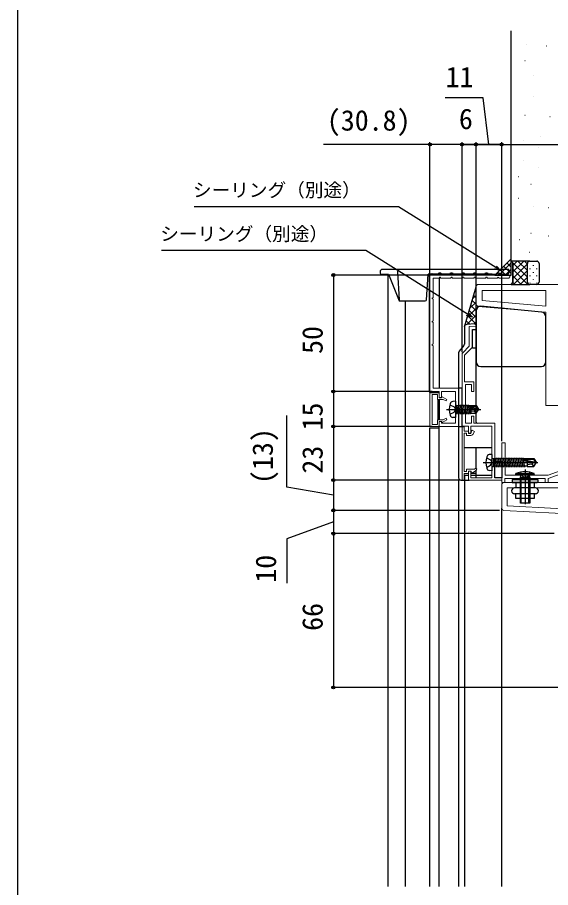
# Model space of a CAD drawing. Units: millimetres, scale not verified. Extents: x -525 to 525, y -783 to 778.
# Drawn here: x -525 to -296.2, y 176.3 to 549.8 of the extents above; entities that cross this region are included whole.
import ezdxf
from ezdxf.enums import TextEntityAlignment as Align

# ---------------------------------------------------------------- set-up
doc = ezdxf.new("R2010")
doc.units = ezdxf.units.MM
doc.header["$LTSCALE"] = 4
doc.layers.add('0-3_YKK_11', color=7, linetype='Continuous', lineweight=18)
for name, color, linetype in [('0-5_YKK_12', 2, 'Continuous'), ('0-6_YKK_13', 4, 'Continuous'), ('0-8_YKK_D', 6, 'Continuous'), ('0-9_YKK_ZWAK', 7, 'Continuous'), ('0-A_YSS_K', 3, 'Continuous')]:
    doc.layers.add(name, color=color, linetype=linetype)
doc.styles.add('ＭＳ ゴシック', font='')
doc.styles.get('ＭＳ ゴシック').set_extended_font_data('MS Gothic')

msp = doc.modelspace()

# ---------------------------------------------------------------- linework, layer by layer
at = {"layer": '0-3_YKK_11', "color": 30}
msp.add_line((-313.7, 439.2), (-348, 439.2), dxfattribs=at)
at = {"layer": '0-3_YKK_11', "color": 4}
for p, q in [((-328.2, 434.2), (-328.2, 426.741)), ((-262.2, 435.2), (-327.2, 435.2))]:
    msp.add_line(p, q, dxfattribs=at)
at = {"layer": '0-3_YKK_11', "color": 211}
for p, q in [((-317.2, 339.149), (-317.2, 349.2)), ((-316.2, 350.2), (-256.1, 350.2))]:
    msp.add_line(p, q, dxfattribs=at)
at = {"layer": '0-3_YKK_11', "color": 30}
for points in [[(-348, 439.2), (-348, 389.2), (-344, 389.2), (-344, 386.5), (-343, 386.5), (-343, 389.2), (-337.1, 389.2), (-337.1, 375.6), (-343, 375.6), (-343, 376.4), (-344, 376.4), (-344, 374.2), (-335.7, 374.2), (-335.7, 390.7), (-346.6, 390.7), (-346.6, 408.796), (-347.1, 409.085), (-347.1, 409.315), (-346.6, 409.604), (-346.6, 418.796), (-347.1, 419.085), (-347.1, 419.315), (-346.6, 419.604), (-346.6, 428.796), (-347.1, 429.085), (-347.1, 429.315), (-346.6, 429.604), (-346.6, 437.8), (-344.105, 437.8), (-343.816, 438.3), (-343.585, 438.3), (-343.296, 437.8), (-339.105, 437.8), (-338.816, 438.3), (-338.585, 438.3), (-338.296, 437.8), (-334.105, 437.8), (-333.816, 438.3), (-333.585, 438.3), (-333.296, 437.8)], [(-333.296, 437.8), (-329.105, 437.8), (-328.816, 438.3), (-328.585, 438.3), (-328.296, 437.8), (-324.105, 437.8), (-323.816, 438.3), (-323.585, 438.3), (-323.296, 437.8), (-319.105, 437.8), (-318.874, 438.2), (-318.7, 438.3), (-318.527, 438.2), (-318.296, 437.8), (-314.105, 437.8), (-313.7, 438.5), (-313.7, 439.2)], [(-348, 388.7), (-348, 374.2), (-344, 374.2), (-344, 376.3), (-342.9, 376.3), (-342.685, 375.927), (-340.7, 377.073), (-341.1, 377.765), (-342.253, 377.1), (-344.8, 377.1), (-344.8, 375), (-347.1, 375), (-347.1, 387.9), (-344.8, 387.9), (-344.8, 385.8), (-342.253, 385.8), (-341.1, 385.135), (-340.7, 385.827)], [(-340.7, 385.827), (-342.685, 386.973), (-342.9, 386.6), (-344, 386.6), (-344, 388.7), (-348, 388.7)]]:
    msp.add_lwpolyline(points, dxfattribs=at)
at = {"layer": '0-3_YKK_11', "color": 4}
msp.add_lwpolyline([(-325.6, 428.207), (-298.2, 425.81), (-298.2, 432.6), (-325.6, 432.6)], close=True, dxfattribs=at)
for points in [[(-327.288, 425.745), (-298.2, 423.2), (-298.201, 383.2)], [(-298.2, 383.2), (-278.2, 383.2), (-278.2, 387.2), (-272.2, 387.2), (-272.2, 383.2), (-263.6, 383.2), (-263.6, 381.2)]]:
    msp.add_lwpolyline(points, dxfattribs=at)
at = {"layer": '0-3_YKK_11', "color": 1}
for points in [[(-334.2, 405.124), (-334.2, 374.3), (-331.5, 374.3), (-331.5, 371.3), (-330.5, 371.3), (-330.5, 374.3), (-321.4, 374.3), (-321.4, 352.2), (-330.5, 352.2), (-330.5, 355), (-331.5, 355), (-331.5, 351.2), (-317.2, 351.2), (-317.2, 352.2), (-320.2, 352.2), (-320.2, 375.6), (-329.2, 375.6), (-329.2, 378.6), (-330.2, 378.6), (-330.2, 375.6), (-332.8, 375.6), (-332.8, 392.2), (-330.2, 392.2), (-330.2, 389.2), (-329.2, 389.2), (-329.2, 393.4), (-333.1, 393.4), (-333.1, 404.8), (-329.7, 408.2), (-329.7, 415.82), (-328.2, 415.898), (-328.2, 417.2), (-331.1, 417.048), (-331.1, 408.638), (-333.908, 405.831)], [(-258.7, 365.712), (-297.2, 351.812), (-297.2, 350.2), (-298.5, 350.2), (-298.5, 351.9), (-315.9, 351.9), (-315.9, 350.2), (-317.2, 350.2), (-317.2, 358.029), (-317.058, 358.221), (-317.058, 359.179), (-317.2, 359.371), (-317.2, 367.2), (-315.7, 367.2), (-315.7, 353.3), (-297.2, 353.3), (-258.7, 367.2)]]:
    msp.add_lwpolyline(points, dxfattribs=at)
at = {"layer": '0-3_YKK_11'}
msp.add_lwpolyline([(-340.7, 385.827), (-342.685, 386.973), (-342.9, 386.6), (-344, 386.6), (-344, 388.7), (-348, 388.7), (-348, 374.2), (-344, 374.2), (-344, 376.3), (-342.9, 376.3), (-342.685, 375.927), (-340.7, 377.073), (-341.1, 377.765), (-342.253, 377.1), (-344.8, 377.1), (-344.8, 375), (-347.1, 375), (-347.1, 387.9), (-344.8, 387.9), (-344.8, 385.8), (-342.253, 385.8), (-341.1, 385.135)], close=True, dxfattribs=at)
for points in [[(-334.2, 374.1), (-334.2, 351.2), (-333.3, 351.2), (-333.3, 354), (-331.5, 354), (-331.5, 355), (-330.3, 355), (-330.3, 354.396), (-330, 354.223), (-328.546, 355.063)], [(-329.607, 370.8), (-328.9, 372.024), (-329.94, 372.624), (-330.29, 372.017), (-330.29, 371.717), (-330.29, 371.417), (-330.415, 371.2), (-331.5, 371.2), (-331.5, 372.2), (-333.3, 372.2), (-333.3, 374.1), (-334.2, 374.1)], [(-327.874, 355.884), (-328.309, 356.239), (-328.896, 355.9), (-332.3, 355.9), (-332.3, 354.9), (-333.3, 354.9), (-333.3, 371.3), (-332.3, 371.3), (-332.3, 370.3), (-330.473, 370.3)]]:
    msp.add_lwpolyline(points, dxfattribs=at)
at = {"layer": '0-3_YKK_11', "color": 211}
msp.add_lwpolyline([(-272.2, 337.844), (-314.8, 340.077), (-314.8, 347.8), (-272.2, 347.8)], close=True, dxfattribs=at)
msp.add_lwpolyline([(-265.985, 321.374), (-264.993, 327), (-269.8, 327), (-269.8, 321.644), (-269.258, 320.776), (-269.578, 320.2), (-272.2, 320.2), (-272.2, 335.842), (-316.253, 338.15)], dxfattribs=at)
at = {"layer": '0-3_YKK_11', "color": 4}
for centre, start, end in [((-327.2, 434.2), 89.99998, 179.9991), ((-327.2, 426.741), 180.00002, 264.99991)]:
    msp.add_arc(centre, 1, start, end, dxfattribs=at)
at = {"layer": '0-3_YKK_11', "color": 1}
msp.add_arc((-333.2, 405.124), 1, 135, 179.99999, dxfattribs=at)
at = {"layer": '0-3_YKK_11'}
for centre, radius, start, end in [((-330.473, 371.3), 1, 270, 330.00002), ((-329.296, 356.362), 1.5, 300.00001, 341.40962)]:
    msp.add_arc(centre, radius, start, end, dxfattribs=at)
at = {"layer": '0-3_YKK_11', "color": 211}
for centre, start, end in [((-316.2, 349.2), 90, 179.99998), ((-316.2, 339.149), 179.99998, 267.00001)]:
    msp.add_arc(centre, 1, start, end, dxfattribs=at)
at = {"layer": '0-5_YKK_12'}
for p, q in [((-366, 439.6), (-366, 176.7)), ((-321.3, 439.6), (-348.827, 439.6)), ((-348.3, 439.6), (-348.3, 389.1)), ((-344, 437.98), (-344, 390.7)), ((-334.2, 408), (-334.2, 437.8)), ((-358.505, 176.7), (-358.505, 428.1)), ((-344.5, 388.7), (-344.5, 389.1)), ((-344.5, 377.1), (-344.5, 385.8)), ((-344, 385.8), (-344, 377.1)), ((-347.992, 176.7), (-347.992, 373.559)), ((-347.992, 373.559), (-343.992, 373.559)), ((-343.994, 176.7), (-343.988, 374.414)), ((-335.7, 351.2), (-335.7, 176.7)), ((-333.2, 353.2), (-333.2, 176.7)), ((-331.5, 353.2), (-333.2, 353.2)), ((-321.4, 353.2), (-330.5, 353.2)), ((-317.2, 176.7), (-317.2, 339.149)), ((-317.2, 176.7), (-317.2, 339.149))]:
    msp.add_line(p, q, dxfattribs=at)
msp.add_lwpolyline([(-348.3, 439.6), (-348.3, 389.1), (-344.5, 389.1)], dxfattribs=at)
at = {"layer": '0-6_YKK_13'}
for p, q in [((-364.882, 441.6), (-368.386, 441.6)), ((-360.886, 441.6), (-364.882, 441.6)), ((-314.127, 441.6), (-360.886, 441.6)), ((-314.127, 440.1), (-314.127, 441.6)), ((-369.384, 440.539), (-369.356, 440.069)), ((-368.857, 439.6), (-366.388, 439.6)), ((-365.787, 439.6), (-361.217, 428.1)), ((-361.885, 440.539), (-361.152, 428.569)), ((-349.502, 428.569), (-348.827, 439.6)), ((-348.827, 439.6), (-344.627, 439.6)), ((-344.127, 440.1), (-343.327, 440.1)), ((-342.827, 439.6), (-339.627, 439.6)), ((-339.127, 440.1), (-338.327, 440.1)), ((-337.827, 439.6), (-334.627, 439.6)), ((-334.127, 440.1), (-333.327, 440.1)), ((-332.827, 439.6), (-329.627, 439.6)), ((-329.127, 440.1), (-328.327, 440.1)), ((-327.827, 439.6), (-324.627, 439.6)), ((-324.127, 440.1), (-323.327, 440.1)), ((-322.827, 439.6), (-319.627, 439.6)), ((-319.127, 440.1), (-318.327, 440.1)), ((-317.827, 439.6), (-314.627, 439.6)), ((-361.217, 428.1), (-360.653, 428.1)), ((-360.653, 428.1), (-360.154, 428.1)), ((-360.154, 428.1), (-350.001, 428.1)), ((-300.2, 423.245), (-326.2, 425.825)), ((-328.2, 423.825), (-328.2, 401.971)), ((-298.2, 401.971), (-298.2, 421.245)), ((-333.2, 416.984), (-333.2, 409.562)), ((-328.731, 418.198), (-332.261, 417.982)), ((-328.2, 376.1), (-328.2, 417.699)), ((-333.432, 408.922), (-335.469, 406.478)), ((-335.7, 405.838), (-335.7, 390.7)), ((-326.2, 399.971), (-300.2, 399.971)), ((-337.1, 385), (-338.22, 384.902)), ((-337.1, 385), (-337.1, 378)), ((-340.854, 381.5), (-326.171, 381.5)), ((-336.6, 383.23), (-336.4, 383.23)), ((-336.4, 383.23), (-336.4, 379.77)), ((-331.194, 383.1), (-336.4, 383.1)), ((-336.4, 382.985), (-335.788, 379.521)), ((-335.788, 383.479), (-335.088, 379.521)), ((-335.088, 383.479), (-334.388, 379.521)), ((-334.388, 383.479), (-333.688, 379.521)), ((-333.688, 383.479), (-332.988, 379.521)), ((-332.988, 383.479), (-332.288, 379.521)), ((-332.288, 383.479), (-331.588, 379.521)), ((-331.588, 383.479), (-331.476, 382.849)), ((-328.607, 381.5), (-331.507, 382.36)), ((-331.383, 382.323), (-330.888, 379.521)), ((-331.194, 383.1), (-331.14, 382.85)), ((-330.4, 383.1), (-331.194, 383.1)), ((-330.999, 382.209), (-330.494, 379.9)), ((-330.4, 383.15), (-330.4, 382.85)), ((-330.4, 382.032), (-330.4, 379.85)), ((-328.607, 381.5), (-327.1, 381.5)), ((-328.607, 381.5), (-327.1, 381.35)), ((-328.305, 382.85), (-327.462, 381.65)), ((-328.112, 383.15), (-327.1, 381.65)), ((-328.112, 379.85), (-327.1, 381.35)), ((-327.462, 381.65), (-327.1, 381.65)), ((-327.1, 381.65), (-327.1, 381.35)), ((-337.1, 378), (-338.22, 378.098)), ((-336.6, 379.77), (-336.4, 379.77)), ((-336.313, 379.521), (-336.4, 380.015)), ((-330.4, 379.9), (-336.4, 379.9)), ((-330.407, 379.9), (-330.494, 379.9)), ((-330.4, 379.85), (-328.112, 379.85)), ((-329, 380.8), (-328.189, 379.85)), ((-335.7, 374.2), (-335.7, 352.2)), ((-333.2, 365.2), (-321.4, 365.2)), ((-328.2, 356.276), (-328.2, 365.2)), ((-325.155, 358.7), (-301.688, 358.7)), ((-321.401, 362.2), (-322.521, 362.102)), ((-321.401, 362.2), (-321.401, 355.2)), ((-320.901, 360.43), (-320.701, 360.43)), ((-320.701, 360.43), (-320.701, 356.97)), ((-306.301, 360.3), (-320.701, 360.3)), ((-320.701, 360.185), (-320.089, 356.721)), ((-320.089, 360.679), (-319.389, 356.721)), ((-319.389, 360.679), (-318.689, 356.721)), ((-318.689, 360.679), (-317.989, 356.721)), ((-317.989, 360.679), (-317.289, 356.721)), ((-317.289, 360.679), (-316.589, 356.721)), ((-316.589, 360.679), (-315.889, 356.721)), ((-315.889, 360.679), (-315.189, 356.721)), ((-315.189, 360.679), (-314.489, 356.721)), ((-314.489, 360.679), (-313.789, 356.721)), ((-313.789, 360.679), (-313.089, 356.721)), ((-313.089, 360.679), (-312.389, 356.721)), ((-312.389, 360.679), (-311.689, 356.721)), ((-311.689, 360.679), (-310.989, 356.721)), ((-310.989, 360.679), (-310.289, 356.721)), ((-310.289, 360.679), (-309.589, 356.721)), ((-309.589, 360.679), (-308.889, 356.721)), ((-308.889, 360.679), (-308.189, 356.721)), ((-308.189, 360.679), (-308.065, 359.981)), ((-308.011, 360.043), (-302.763, 358.85)), ((-308.008, 359.658), (-307.489, 356.721)), ((-307.908, 359.61), (-303.908, 358.7)), ((-307.853, 360.1), (-303.606, 360.1)), ((-306.301, 360.4), (-303.447, 360.4)), ((-306.301, 360.4), (-306.301, 360.1)), ((-306.301, 359.244), (-306.301, 357)), ((-303.8, 358.7), (-304.301, 358)), ((-303.908, 358.7), (-302.401, 358.7)), ((-303.908, 358.7), (-302.401, 358.55)), ((-303.447, 360.4), (-303.606, 360.1)), ((-303.606, 360.1), (-302.763, 358.85)), ((-303.447, 360.4), (-302.401, 358.85)), ((-302.763, 358.85), (-302.401, 358.85)), ((-302.401, 358.55), (-302.401, 358.85)), ((-328.2, 352.2), (-328.2, 355.337)), ((-321.401, 355.2), (-322.521, 355.298)), ((-320.901, 356.97), (-320.701, 356.97)), ((-320.701, 358.499), (-320.395, 357.1)), ((-320.614, 356.721), (-320.701, 357.215)), ((-306.301, 357.1), (-320.701, 357.1)), ((-307.2, 355.726), (-307.2, 340.787)), ((-304.301, 358), (-306.301, 357.8)), ((-306.301, 357), (-303.447, 357)), ((-304.301, 358), (-303.447, 357)), ((-303.447, 357), (-302.401, 358.55)), ((-334.7, 351.2), (-334.2, 351.2)), ((-334.2, 351.2), (-331.2, 351.2)), ((-330.5, 354.175), (-328.67, 354.175)), ((-312.7, 351.4), (-312.7, 350.2)), ((-309.2, 352.3), (-305.2, 352.3)), ((-303.2, 353.3), (-303.257, 353.943)), ((-312.65, 350.2), (-302, 350.2)), ((-302.7, 347.8), (-311.7, 347.8)), ((-311.15, 350.2), (-311.15, 347.8)), ((-303.25, 350.2), (-303.25, 347.8)), ((-302.7, 345.3), (-311.7, 345.3)), ((-311.15, 343.3), (-311.15, 345.3)), ((-303.25, 345.3), (-303.25, 343.3)), ((-303.25, 343.3), (-311.15, 343.3))]:
    msp.add_line(p, q, dxfattribs=at)
for points in [[(-366.388, 439.6), (-366.247, 439.6), (-366.157, 439.6), (-366.063, 439.6), (-365.957, 439.6), (-365.787, 439.6)], [(-339.464, 383.55), (-337.649, 382.645), (-337.04, 381.5)], [(-339.464, 379.45), (-337.649, 380.355), (-337.04, 381.5)], [(-327.462, 381.65), (-331.452, 382.85), (-328.305, 382.85)], [(-330.4, 383.15), (-328.112, 383.15), (-328.305, 382.85)], [(-328.499, 381.5), (-329, 380.8), (-330.4, 380.66)], [(-323.765, 360.75), (-321.95, 359.845), (-321.341, 358.7)], [(-323.765, 356.65), (-321.95, 357.555), (-321.341, 358.7)], [(-312.7, 351.4), (-301.7, 351.4), (-301.7, 350.2), (-312.7, 350.2)], [(-303.2, 353.3), (-311.2, 353.3), (-311.144, 353.943), (-303.257, 353.943)], [(-309.2, 354.587), (-308.345, 352.857), (-307.2, 352.248), (-306.055, 352.857), (-305.2, 354.587)], [(-305.27, 353.3), (-305.459, 353.033), (-305.2, 352.3), (-305.2, 341.3), (-309.2, 341.3), (-309.2, 352.3), (-308.942, 353.033), (-309.13, 353.3)], [(-308.821, 341.3), (-308.821, 352.3), (-308.932, 353.127)], [(-305.579, 341.3), (-305.579, 352.3), (-305.469, 353.127)]]:
    msp.add_lwpolyline(points, dxfattribs=at)
for points in [[(-328.2, 407.82), (-329.7, 407.82), (-329.7, 415.82), (-328.2, 415.82)], [(-335.7, 374.2), (-334.2, 374.2), (-334.2, 390.7), (-335.7, 390.7)], [(-317.2, 352.2), (-320.2, 352.2), (-320.2, 359.2), (-317.2, 359.2)]]:
    msp.add_lwpolyline(points, close=True, dxfattribs=at)
for centre, radius, start, end in [((-368.386, 440.6), 1, 90, 183.5), ((-360.886, 440.6), 1, 90, 183.5), ((-368.857, 440.1), 0.5, 183.50002, 270), ((-347.227, 439.6), 0.2, 0, 180), ((-347.227, 439.6), 0.2, 0, 180), ((-344.627, 440.1), 0.5, 270, 0), ((-342.827, 440.1), 0.5, 180, 270), ((-339.627, 440.1), 0.5, 270, 0), ((-337.827, 440.1), 0.5, 180, 270), ((-334.627, 440.1), 0.5, 270, 0), ((-332.827, 440.1), 0.5, 180, 270), ((-329.627, 440.1), 0.5, 270, 0), ((-327.827, 440.1), 0.5, 180, 270), ((-324.627, 440.1), 0.5, 270, 0), ((-322.827, 440.1), 0.5, 180, 270), ((-319.627, 440.1), 0.5, 270, 0), ((-317.827, 440.1), 0.5, 180, 270), ((-314.627, 440.1), 0.5, 270, 0), ((-360.653, 428.6), 0.5, 183.5, 270), ((-350.001, 428.6), 0.5, 269.99977, 356.50015), ((-326.2, 423.825), 2, 90, 180), ((-300.2, 421.245), 2, 0, 90), ((-332.2, 416.984), 1, 93.5, 180), ((-328.7, 417.699), 0.5, 0, 93.5), ((-334.2, 409.562), 1, 320.19443, 0), ((-334.7, 405.838), 1, 140.19443, 180), ((-326.2, 401.971), 2, 180, 270), ((-300.2, 401.971), 2, 270, 0), ((-338.107, 383.607), 1.3, 95, 164.11915), ((-330.7, 381.5), 9, 164.11915, 195.88085), ((-336.6, 383.73), 0.5, 180, 270), ((-331.452, 382.602), 0.248, 90, 257.19096), ((-338.107, 379.393), 1.3, 195.88085, 265), ((-336.6, 379.27), 0.5, 90, 180), ((-327.7, 376.1), 0.5, 180, 270), ((-315.001, 358.7), 9, 164.11915, 195.88085), ((-322.407, 360.807), 1.3, 95, 164.11915), ((-320.901, 360.93), 0.5, 180, 270), ((-307.853, 359.852), 0.248, 90, 257.19096), ((-322.407, 356.593), 1.3, 195.88085, 265), ((-320.901, 356.47), 0.5, 90, 180), ((-334.7, 352.2), 1, 180, 270), ((-307.2, 345.3), 9.5, 65.47225, 114.52775), ((-311.7, 346.55), 1.25, 90, 270), ((-302.7, 346.55), 1.25, 270, 90)]:
    msp.add_arc(centre, radius, start, end, dxfattribs=at)
msp.add_ellipse((-328.7, 354.241), major_axis=(-0.5, 0), ratio=0.131985, start_param=1.6318829, end_param=3.1415927, dxfattribs=at)
at = {"layer": '0-8_YKK_D'}
for p, q in [((-348, 439.7), (-348, 496.2)), ((-334.2, 406.124), (-334.2, 496.2)), ((-334.2, 495.2), (-328.2, 495.2)), ((-328.2, 417.884), (-328.2, 496.2)), ((-328.2, 417.884), (-328.2, 496.2)), ((-328.2, 495.2), (-317.2, 495.2)), ((-317.2, 367.9), (-317.2, 496.2)), ((-317.2, 367.9), (-317.2, 496.2)), ((-317.2, 440.2), (-317.2, 496.2)), ((-317.2, 495.2), (-187.2, 495.2)), ((-348.5, 439.2), (-390.386, 439.2)), ((-389.386, 439.2), (-389.386, 389.2)), ((-348.5, 389.2), (-390.386, 389.2)), ((-347, 389.2), (-390.386, 389.2)), ((-389.386, 389.2), (-389.386, 374.2)), ((-348.589, 374.2), (-390.386, 374.2)), ((-347.089, 374.2), (-390.386, 374.2)), ((-389.386, 374.2), (-389.386, 351.2)), ((-334.9, 351.2), (-390.386, 351.2)), ((-334.9, 351.2), (-390.386, 351.2)), ((-389.386, 351.2), (-389.386, 338.2)), ((-318.2, 338.2), (-390.386, 338.2)), ((-318.2, 338.2), (-390.386, 338.2)), ((-389.386, 338.2), (-389.386, 328.2)), ((-294.7, 328.2), (-390.386, 328.2)), ((-294.7, 328.2), (-390.386, 328.2)), ((-389.386, 328.2), (-389.386, 262.2)), ((-288.252, 262.2), (-390.386, 262.2))]:
    msp.add_line(p, q, dxfattribs=at)
for points in [[(-322.7, 495.2), (-325.094, 515.2), (-341.435, 515.2)], [(-317.2, 495.2), (-348, 495.2), (-393.619, 495.2)], [(-317.576, 441.075), (-319.738, 442.426), (-361.539, 468.546), (-449.134, 468.546)], [(-329.723, 421.078), (-331.885, 422.429), (-375.571, 449.726), (-463.166, 449.726)], [(-319.376, 443.006), (-317.576, 441.075), (-320.1, 441.847)], [(-331.523, 423.008), (-329.723, 421.078), (-332.248, 421.85)], [(-389.386, 344.7), (-409.386, 348.13), (-409.386, 378.925)], [(-389.386, 333.2), (-409.386, 325.981), (-409.386, 306.981)]]:
    msp.add_lwpolyline(points, dxfattribs=at)
for centre in [(-348, 495.2), (-334.2, 495.2), (-328.2, 495.2), (-328.2, 495.2), (-317.2, 495.2), (-317.2, 495.2), (-317.2, 495.2), (-389.386, 439.2), (-389.386, 389.2), (-389.386, 389.2), (-389.386, 374.2), (-389.386, 374.2), (-389.386, 351.2), (-389.386, 351.2), (-389.386, 338.2), (-389.386, 338.2), (-389.386, 328.2), (-389.386, 328.2), (-389.386, 262.2)]:
    msp.add_circle(centre, 0.637, dxfattribs=at)
at = {"layer": '0-9_YKK_ZWAK'}
msp.add_line((-525, 747.2), (-525, -782.8), dxfattribs=at)
at = {"layer": '0-A_YSS_K'}
for p, q in [((-313.2, 445.2), (-313.2, 544.011)), ((-306.768, 538.361), (-306.668, 538.361)), ((-298.132, 537.576), (-298.032, 537.576)), ((-298.132, 537.576), (-298.032, 537.576)), ((-307.291, 531.299), (-307.191, 531.299)), ((-303.628, 524.761), (-303.528, 524.761)), ((-303.628, 515.869), (-303.528, 515.869)), ((-307.291, 507.761), (-307.191, 507.761)), ((-296.561, 507.238), (-296.461, 507.238)), ((-300.736, 498.583), (-300.636, 498.583)), ((-308.034, 496.76), (-307.934, 496.76)), ((-301.344, 494.024), (-301.244, 494.024)), ((-308.034, 488.249), (-307.934, 488.249)), ((-301.344, 485.21), (-301.244, 485.21)), ((-309.937, 481.509), (-309.837, 481.509)), ((-304.689, 478.219), (-304.589, 478.219)), ((-310.162, 472.14), (-310.062, 472.14)), ((-303.777, 468.796), (-303.677, 468.796)), ((-297.087, 468.188), (-296.987, 468.188)), ((-304.689, 457.246), (-304.589, 457.246)), ((-297.087, 456.03), (-296.987, 456.03)), ((-309.554, 454.51), (-309.454, 454.51)), ((-309.554, 454.51), (-309.454, 454.51)), ((-305.297, 449.039), (-305.197, 449.039)), ((-318.502, 439.2), (-313.2, 444.502)), ((-313.572, 445.829), (-313.2, 445.457)), ((-313.144, 445.2), (-306.2, 438.257)), ((-312.45, 443.353), (-310.603, 445.2)), ((-312.45, 440.524), (-307.775, 445.2)), ((-310.315, 445.2), (-306.2, 441.085)), ((-307.487, 445.2), (-306.2, 443.913)), ((-305.2, 445.2), (-302.2, 445.2)), ((-304.939, 444.81), (-304.939, 445.01)), ((-302.109, 444.81), (-302.109, 445.01)), ((-317.814, 441.586), (-315.428, 439.2)), ((-316.4, 443), (-313.2, 439.8)), ((-315.674, 439.2), (-313.2, 441.674)), ((-314.986, 444.414), (-313.2, 442.629)), ((-312.45, 437.696), (-306.2, 443.946)), ((-312.45, 441.678), (-305.972, 435.2)), ((-312.118, 435.2), (-306.2, 441.117)), ((-306.2, 436.2), (-306.2, 444.2)), ((-306.2, 436.2), (-306.2, 444.2)), ((-304.939, 441.78), (-304.939, 441.98)), ((-303.524, 443.195), (-303.524, 443.395)), ((-302.109, 441.78), (-302.109, 441.98)), ((-301.2, 444.2), (-301.2, 436.2)), ((-319.229, 440.172), (-318.257, 439.2)), ((-312.45, 438.85), (-308.801, 435.2)), ((-309.289, 435.2), (-306.2, 438.289)), ((-304.939, 438.75), (-304.939, 438.95)), ((-303.524, 440.165), (-303.524, 440.365)), ((-303.524, 437.135), (-303.524, 437.335)), ((-302.109, 438.75), (-302.109, 438.95)), ((-333.2, 416.984), (-328.2, 434.2)), ((-313.2, 435.2), (-305.2, 435.2)), ((-312.45, 436.021), (-311.629, 435.2)), ((-306.461, 435.2), (-306.026, 435.635)), ((-302.2, 435.2), (-305.2, 435.2)), ((-304.939, 435.72), (-304.939, 435.92)), ((-302.109, 435.72), (-302.109, 435.92)), ((-329.706, 428.938), (-328.2, 430.443)), ((-328.2, 429.472), (-329.252, 430.523)), ((-328.2, 432.3), (-328.623, 432.723)), ((-328.572, 432.9), (-328.2, 433.272)), ((-330.839, 424.976), (-328.2, 427.615)), ((-328.2, 423.815), (-330.51, 426.125)), ((-328.2, 426.643), (-329.881, 428.324)), ((-331.972, 421.015), (-328.2, 424.786)), ((-328.2, 420.986), (-331.139, 423.925)), ((-330.934, 418.063), (-332.398, 419.527)), ((-332.17, 417.988), (-328.2, 421.958)), ((-328.2, 418.158), (-331.768, 421.726)), ((-329.158, 418.172), (-328.2, 419.129))]:
    msp.add_line(p, q, dxfattribs=at)
msp.add_lwpolyline([(-313.2, 439.2), (-313.2, 446.2), (-320.2, 439.2)], close=True, dxfattribs=at)
msp.add_lwpolyline([(-305.2, 445.2), (-313.2, 445.2), (-312.45, 444.45), (-312.45, 435.95), (-313.2, 435.2), (-312.45, 435.95), (-312.45, 444.45), (-313.2, 445.2)], dxfattribs=at)
for centre, start, end in [((-305.2, 444.2), 90.00015, 180.00015), ((-305.2, 444.2), 90.00015, 180.00015), ((-302.2, 444.2), 0.00015, 90.00015), ((-305.2, 436.2), 180.00015, 270), ((-305.2, 436.2), 180.00015, 270), ((-302.2, 436.2), 270, 0.00015)]:
    msp.add_arc(centre, 1, start, end, dxfattribs=at)

# ---------------------------------------------------------------- texts
at = {"layer": '0-8_YKK_D', "style": 'ＭＳ ゴシック'}
for s, height, p in [('11', 8.798, (-341.276, 517.2)), ('(30.8)', 8.798, (-392.232, 498.564)), ('6', 8.798, (-335.564, 499.2)), ('シーリング（別途）', 5.865, (-449.68, 471.001)), ('シーリング（別途）', 5.865, (-463.712, 452.181))]:
    msp.add_text(s, height=height, dxfattribs=at).set_placement(p, align=Align.BOTTOM_LEFT)
for s, p in [('50', (-391.386, 405.336)), ('15', (-391.386, 372.495)), ('(13)', (-412.75, 349.516)), ('23', (-391.386, 353.973)), ('10', (-411.386, 307.14)), ('66', (-391.386, 286.473))]:
    msp.add_text(s, height=8.798, rotation=90, dxfattribs=at).set_placement(p, align=Align.BOTTOM_LEFT)

doc.saveas('drawing.dxf')
